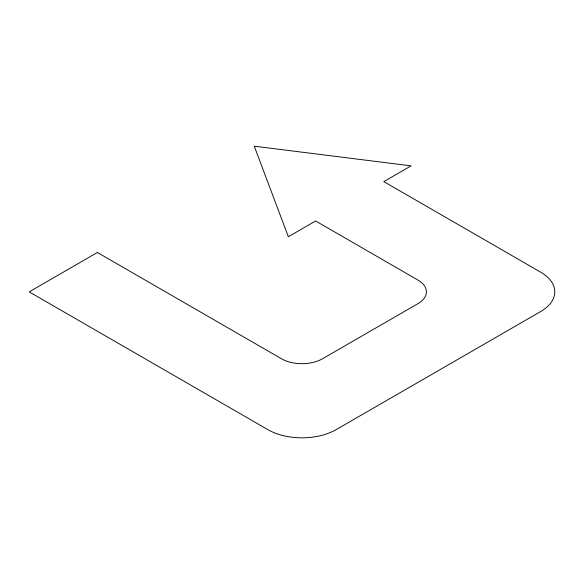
<?xml version="1.0" encoding="UTF-8"?>
<svg xmlns="http://www.w3.org/2000/svg" width="584" height="584" viewBox="0 0 584 584"><rect width="100%" height="100%" fill="white"/><g stroke="black" fill="none" stroke-linecap="round" stroke-linejoin="round"><path stroke-width="0.88" d="M97.397 252.485L29.2 291.861L267.888 429.663A48.224 27.842 0 0 0 336.085 429.663L540.674 311.549A48.224 27.842 0 0 0 540.674 272.173L383.827 181.617L411.099 165.863L254.252 146.183L288.35 236.739L315.63 220.986L417.925 280.05A28.93 16.702 0 0 1 417.925 303.673L322.448 358.795A28.93 16.702 0 0 1 281.532 358.795L97.397 252.485"/></g></svg>
